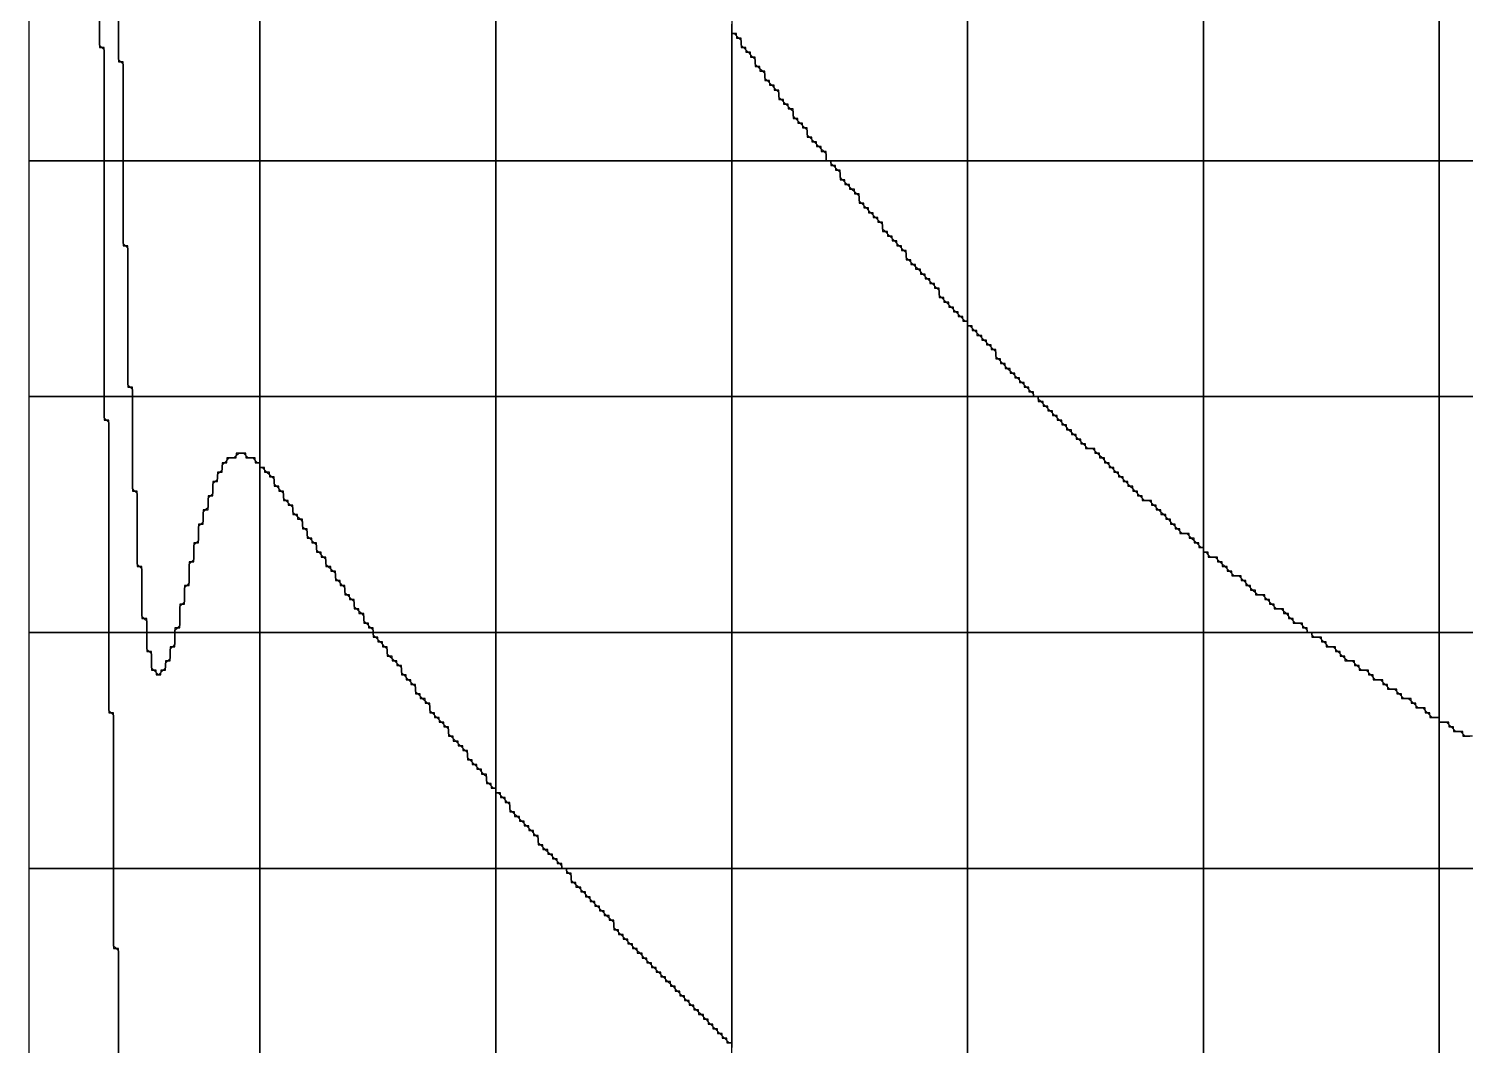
# Model space of a CAD drawing. Header units: metres. Extents: x -2.2 to 1, y -5.2 to 5.1.
# Drawn here: x -1.495 to -0.734, y -4.254 to -3.716 of the extents above; entities that cross this region are included whole.
import ezdxf

# ---------------------------------------------------------------- set-up
doc = ezdxf.new("R2010")
doc.units = ezdxf.units.M

msp = doc.modelspace()

# ---------------------------------------------------------------- linework, layer by layer
at = {"layer": '10', "color": 2}
for points in [[(-1.49543, -3.7855, 0), (-1.45543, -3.7855, 0), (-1.45543, -3.7255, 0), (-1.45668, -3.7255, 0), (-1.45793, -3.72425, 0), (-1.45793, -3.6605, 0), (-1.49543, -3.6605, 0), (-1.49543, -3.7855, 0)], [(-1.49543, -3.9105, 0), (-1.45543, -3.9105, 0), (-1.45543, -3.7855, 0), (-1.49543, -3.7855, 0), (-1.49543, -3.9105, 0)], [(-1.49543, -4.0355, 0), (-1.45293, -4.0355, 0), (-1.45293, -3.923, 0), (-1.45418, -3.923, 0), (-1.45543, -3.92175, 0), (-1.45543, -3.9105, 0), (-1.49543, -3.9105, 0), (-1.49543, -4.0355, 0)], [(-1.49543, -4.1605, 0), (-1.45043, -4.1605, 0), (-1.45043, -4.078, 0), (-1.45168, -4.078, 0), (-1.45293, -4.07675, 0), (-1.45293, -4.0355, 0), (-1.49543, -4.0355, 0), (-1.49543, -4.1605, 0)], [(-1.49543, -4.2855, 0), (-1.44793, -4.2855, 0), (-1.44793, -4.203, 0), (-1.44918, -4.203, 0), (-1.45043, -4.20175, 0), (-1.45043, -4.1605, 0), (-1.49543, -4.1605, 0), (-1.49543, -4.2855, 0)]]:
    msp.add_polyline3d(points, dxfattribs=at)
at = {"layer": '7', "color": 1}
for points in [[(-1.12293, -3.718, 0), (-1.12168, -3.718, 0), (-1.12043, -3.71925, 0), (-1.12043, -3.7205, 0), (-1.11918, -3.7205, 0), (-1.11793, -3.72175, 0), (-1.11793, -3.7255, 0), (-1.11668, -3.7255, 0), (-1.11543, -3.72675, 0), (-1.11543, -3.728, 0), (-1.11418, -3.728, 0), (-1.11293, -3.72925, 0), (-1.11293, -3.7305, 0), (-1.11168, -3.7305, 0), (-1.11043, -3.73175, 0), (-1.11043, -3.7355, 0), (-1.10918, -3.7355, 0), (-1.10793, -3.73675, 0), (-1.10793, -3.738, 0), (-1.10668, -3.738, 0), (-1.10543, -3.73925, 0), (-1.10543, -3.743, 0), (-1.10418, -3.743, 0), (-1.10293, -3.74425, 0), (-1.10293, -3.7455, 0), (-1.10168, -3.7455, 0), (-1.10043, -3.74675, 0), (-1.10043, -3.748, 0), (-1.09918, -3.748, 0), (-1.09793, -3.74925, 0), (-1.09793, -3.753, 0), (-1.09668, -3.753, 0), (-1.09543, -3.75425, 0), (-1.09543, -3.7555, 0), (-1.09418, -3.7555, 0), (-1.09293, -3.75675, 0), (-1.09293, -3.758, 0), (-1.09168, -3.758, 0), (-1.09043, -3.75925, 0), (-1.09043, -3.763, 0), (-1.08918, -3.763, 0), (-1.08793, -3.76425, 0), (-1.08793, -3.7655, 0), (-1.08668, -3.7655, 0), (-1.08543, -3.76675, 0), (-1.08543, -3.768, 0), (-1.08418, -3.768, 0), (-1.08293, -3.76925, 0), (-1.08293, -3.773, 0), (-1.08168, -3.773, 0), (-1.08043, -3.77425, 0), (-1.08043, -3.7755, 0), (-1.07918, -3.7755, 0), (-1.07793, -3.77675, 0), (-1.07793, -3.778, 0), (-1.07668, -3.778, 0), (-1.07543, -3.77925, 0), (-1.07543, -3.7805, 0), (-1.07418, -3.7805, 0), (-1.07293, -3.78175, 0), (-1.07293, -3.7855, 0), (-0.99793, -3.7855, 0), (-0.99793, -3.6605, 0)], [(-1.12293, -3.6605, 0), (-1.12293, -3.718, 0)], [(-0.99793, -3.7855, 0), (-0.87293, -3.7855, 0), (-0.87293, -3.6605, 0), (-0.99793, -3.6605, 0), (-0.99793, -3.7855, 0)], [(-0.87293, -3.7855, 0), (-0.74793, -3.7855, 0), (-0.74793, -3.6605, 0), (-0.87293, -3.6605, 0), (-0.87293, -3.7855, 0)], [(-0.74793, -3.7855, 0), (-0.62293, -3.7855, 0), (-0.62293, -3.6605, 0), (-0.74793, -3.6605, 0), (-0.74793, -3.7855, 0)], [(-1.07043, -3.788, 0), (-1.06918, -3.788, 0), (-1.06793, -3.78925, 0), (-1.06793, -3.7905, 0), (-1.06668, -3.7905, 0), (-1.06543, -3.79175, 0), (-1.06543, -3.7955, 0), (-1.06418, -3.7955, 0), (-1.06293, -3.79675, 0), (-1.06293, -3.798, 0), (-1.06168, -3.798, 0), (-1.06043, -3.79925, 0), (-1.06043, -3.8005, 0), (-1.05918, -3.8005, 0), (-1.05793, -3.80175, 0), (-1.05793, -3.803, 0), (-1.05668, -3.803, 0), (-1.05543, -3.80425, 0), (-1.05543, -3.808, 0), (-1.05418, -3.808, 0), (-1.05293, -3.80925, 0), (-1.05293, -3.8105, 0), (-1.05168, -3.8105, 0), (-1.05043, -3.81175, 0), (-1.05043, -3.813, 0), (-1.04918, -3.813, 0), (-1.04793, -3.81425, 0), (-1.04793, -3.8155, 0), (-1.04668, -3.8155, 0), (-1.04543, -3.81675, 0), (-1.04543, -3.818, 0), (-1.04418, -3.818, 0), (-1.04293, -3.81925, 0), (-1.04293, -3.823, 0), (-1.04168, -3.823, 0), (-1.04043, -3.82425, 0), (-1.04043, -3.8255, 0), (-1.03918, -3.8255, 0), (-1.03793, -3.82675, 0), (-1.03793, -3.828, 0), (-1.03668, -3.828, 0), (-1.03543, -3.82925, 0), (-1.03543, -3.8305, 0), (-1.03418, -3.8305, 0), (-1.03293, -3.83175, 0), (-1.03293, -3.833, 0), (-1.03168, -3.833, 0), (-1.03043, -3.83425, 0), (-1.03043, -3.838, 0), (-1.02918, -3.838, 0), (-1.02793, -3.83925, 0), (-1.02793, -3.8405, 0), (-1.02668, -3.8405, 0), (-1.02543, -3.84175, 0), (-1.02543, -3.843, 0), (-1.02418, -3.843, 0), (-1.02293, -3.84425, 0), (-1.02293, -3.8455, 0), (-1.02168, -3.8455, 0), (-1.02043, -3.84675, 0), (-1.02043, -3.848, 0), (-1.01918, -3.848, 0), (-1.01793, -3.84925, 0), (-1.01793, -3.8505, 0), (-1.01668, -3.8505, 0), (-1.01543, -3.85175, 0), (-1.01543, -3.853, 0), (-1.01418, -3.853, 0), (-1.01293, -3.85425, 0), (-1.01293, -3.858, 0), (-1.01168, -3.858, 0), (-1.01043, -3.85925, 0), (-1.01043, -3.8605, 0), (-1.00918, -3.8605, 0), (-1.00793, -3.86175, 0), (-1.00793, -3.863, 0), (-1.00668, -3.863, 0), (-1.00543, -3.86425, 0), (-1.00543, -3.8655, 0), (-1.00418, -3.8655, 0), (-1.00293, -3.86675, 0), (-1.00293, -3.868, 0), (-1.00168, -3.868, 0), (-1.00043, -3.86925, 0), (-1.00043, -3.8705, 0), (-0.99793, -3.8705, 0), (-0.99793, -3.7855, 0), (-1.07043, -3.7855, 0), (-1.07043, -3.788, 0)], [(-0.99793, -3.873, 0), (-0.99668, -3.873, 0), (-0.99543, -3.87425, 0), (-0.99543, -3.8755, 0), (-0.99418, -3.8755, 0), (-0.99293, -3.87675, 0), (-0.99293, -3.878, 0), (-0.99168, -3.878, 0), (-0.99043, -3.87925, 0), (-0.99043, -3.8805, 0), (-0.98918, -3.8805, 0), (-0.98793, -3.88175, 0), (-0.98793, -3.883, 0), (-0.98668, -3.883, 0), (-0.98543, -3.88425, 0), (-0.98543, -3.8855, 0), (-0.98418, -3.8855, 0), (-0.98293, -3.88675, 0), (-0.98293, -3.8905, 0), (-0.98168, -3.8905, 0), (-0.98043, -3.89175, 0), (-0.98043, -3.893, 0), (-0.97918, -3.893, 0), (-0.97793, -3.89425, 0), (-0.97793, -3.8955, 0), (-0.97668, -3.8955, 0), (-0.97543, -3.89675, 0), (-0.97543, -3.898, 0), (-0.97418, -3.898, 0), (-0.97293, -3.89925, 0), (-0.97293, -3.9005, 0), (-0.97168, -3.9005, 0), (-0.97043, -3.90175, 0), (-0.97043, -3.903, 0), (-0.96918, -3.903, 0), (-0.96793, -3.90425, 0), (-0.96793, -3.9055, 0), (-0.96668, -3.9055, 0), (-0.96543, -3.90675, 0), (-0.96543, -3.908, 0), (-0.96418, -3.908, 0), (-0.96293, -3.90925, 0), (-0.96293, -3.9105, 0), (-0.87293, -3.9105, 0), (-0.87293, -3.7855, 0), (-0.99793, -3.7855, 0), (-0.99793, -3.873, 0)], [(-0.87293, -3.9105, 0), (-0.74793, -3.9105, 0), (-0.74793, -3.7855, 0), (-0.87293, -3.7855, 0), (-0.87293, -3.9105, 0)], [(-0.74793, -3.9105, 0), (-0.62293, -3.9105, 0), (-0.62293, -3.7855, 0), (-0.74793, -3.7855, 0), (-0.74793, -3.9105, 0)], [(-0.96043, -3.913, 0), (-0.95918, -3.913, 0), (-0.95793, -3.91425, 0), (-0.95793, -3.9155, 0), (-0.95668, -3.9155, 0), (-0.95543, -3.91675, 0), (-0.95543, -3.918, 0), (-0.95418, -3.918, 0), (-0.95293, -3.91925, 0), (-0.95293, -3.9205, 0), (-0.95168, -3.9205, 0), (-0.95043, -3.92175, 0), (-0.95043, -3.923, 0), (-0.94918, -3.923, 0), (-0.94793, -3.92425, 0), (-0.94793, -3.9255, 0), (-0.94668, -3.9255, 0), (-0.94543, -3.92675, 0), (-0.94543, -3.928, 0), (-0.94418, -3.928, 0), (-0.94293, -3.92925, 0), (-0.94293, -3.9305, 0), (-0.94168, -3.9305, 0), (-0.94043, -3.93175, 0), (-0.94043, -3.933, 0), (-0.93918, -3.933, 0), (-0.93793, -3.93425, 0), (-0.93793, -3.9355, 0), (-0.93668, -3.9355, 0), (-0.93543, -3.93675, 0), (-0.93543, -3.938, 0), (-0.93168, -3.938, 0), (-0.93043, -3.93925, 0), (-0.93043, -3.9405, 0), (-0.92918, -3.9405, 0), (-0.92793, -3.94175, 0), (-0.92793, -3.943, 0), (-0.92668, -3.943, 0), (-0.92543, -3.94425, 0), (-0.92543, -3.9455, 0), (-0.92418, -3.9455, 0), (-0.92293, -3.94675, 0), (-0.92293, -3.948, 0), (-0.92168, -3.948, 0), (-0.92043, -3.94925, 0), (-0.92043, -3.9505, 0), (-0.91918, -3.9505, 0), (-0.91793, -3.95175, 0), (-0.91793, -3.953, 0), (-0.91668, -3.953, 0), (-0.91543, -3.95425, 0), (-0.91543, -3.9555, 0), (-0.91418, -3.9555, 0), (-0.91293, -3.95675, 0), (-0.91293, -3.958, 0), (-0.91168, -3.958, 0), (-0.91043, -3.95925, 0), (-0.91043, -3.9605, 0), (-0.90918, -3.9605, 0), (-0.90793, -3.96175, 0), (-0.90793, -3.963, 0), (-0.90668, -3.963, 0), (-0.90543, -3.96425, 0), (-0.90543, -3.9655, 0), (-0.90168, -3.9655, 0), (-0.90043, -3.96675, 0), (-0.90043, -3.968, 0), (-0.89918, -3.968, 0), (-0.89793, -3.96925, 0), (-0.89793, -3.9705, 0), (-0.89668, -3.9705, 0), (-0.89543, -3.97175, 0), (-0.89543, -3.973, 0), (-0.89418, -3.973, 0), (-0.89293, -3.97425, 0), (-0.89293, -3.9755, 0), (-0.89168, -3.9755, 0), (-0.89043, -3.97675, 0), (-0.89043, -3.978, 0), (-0.88918, -3.978, 0), (-0.88793, -3.97925, 0), (-0.88793, -3.9805, 0), (-0.88668, -3.9805, 0), (-0.88543, -3.98175, 0), (-0.88543, -3.983, 0), (-0.88168, -3.983, 0), (-0.88043, -3.98425, 0), (-0.88043, -3.9855, 0), (-0.87918, -3.9855, 0), (-0.87793, -3.98675, 0), (-0.87793, -3.988, 0), (-0.87668, -3.988, 0), (-0.87543, -3.98925, 0), (-0.87543, -3.9905, 0), (-0.87293, -3.9905, 0), (-0.87293, -3.9105, 0), (-0.96043, -3.9105, 0), (-0.96043, -3.913, 0)], [(-0.87293, -3.993, 0), (-0.87168, -3.993, 0), (-0.87043, -3.99425, 0), (-0.87043, -3.9955, 0), (-0.86668, -3.9955, 0), (-0.86543, -3.99675, 0), (-0.86543, -3.998, 0), (-0.86418, -3.998, 0), (-0.86293, -3.99925, 0), (-0.86293, -4.0005, 0), (-0.86168, -4.0005, 0), (-0.86043, -4.00175, 0), (-0.86043, -4.003, 0), (-0.85918, -4.003, 0), (-0.85793, -4.00425, 0), (-0.85793, -4.0055, 0), (-0.85418, -4.0055, 0), (-0.85293, -4.00675, 0), (-0.85293, -4.008, 0), (-0.85168, -4.008, 0), (-0.85043, -4.00925, 0), (-0.85043, -4.0105, 0), (-0.84918, -4.0105, 0), (-0.84793, -4.01175, 0), (-0.84793, -4.013, 0), (-0.84668, -4.013, 0), (-0.84543, -4.01425, 0), (-0.84543, -4.0155, 0), (-0.84168, -4.0155, 0), (-0.84043, -4.01675, 0), (-0.84043, -4.018, 0), (-0.83918, -4.018, 0), (-0.83793, -4.01925, 0), (-0.83793, -4.0205, 0), (-0.83668, -4.0205, 0), (-0.83543, -4.02175, 0), (-0.83543, -4.023, 0), (-0.83168, -4.023, 0), (-0.83043, -4.02425, 0), (-0.83043, -4.0255, 0), (-0.82918, -4.0255, 0), (-0.82793, -4.02675, 0), (-0.82793, -4.028, 0), (-0.82668, -4.028, 0), (-0.82543, -4.02925, 0), (-0.82543, -4.0305, 0), (-0.82168, -4.0305, 0), (-0.82043, -4.03175, 0), (-0.82043, -4.033, 0), (-0.81918, -4.033, 0), (-0.81793, -4.03425, 0), (-0.81793, -4.0355, 0), (-0.74793, -4.0355, 0), (-0.74793, -3.9105, 0), (-0.87293, -3.9105, 0), (-0.87293, -3.993, 0)], [(-0.74793, -4.0355, 0), (-0.62293, -4.0355, 0), (-0.62293, -3.9105, 0), (-0.74793, -3.9105, 0), (-0.74793, -4.0355, 0)], [(-0.81543, -4.038, 0), (-0.81168, -4.038, 0), (-0.81043, -4.03925, 0), (-0.81043, -4.0405, 0), (-0.80918, -4.0405, 0), (-0.80793, -4.04175, 0), (-0.80793, -4.043, 0), (-0.80418, -4.043, 0), (-0.80293, -4.04425, 0), (-0.80293, -4.0455, 0), (-0.80168, -4.0455, 0), (-0.80043, -4.04675, 0), (-0.80043, -4.048, 0), (-0.79918, -4.048, 0), (-0.79793, -4.04925, 0), (-0.79793, -4.0505, 0), (-0.79418, -4.0505, 0), (-0.79293, -4.05175, 0), (-0.79293, -4.053, 0), (-0.79168, -4.053, 0), (-0.79043, -4.05425, 0), (-0.79043, -4.0555, 0), (-0.78668, -4.0555, 0), (-0.78543, -4.05675, 0), (-0.78543, -4.058, 0), (-0.78418, -4.058, 0), (-0.78293, -4.05925, 0), (-0.78293, -4.0605, 0), (-0.77918, -4.0605, 0), (-0.77793, -4.06175, 0), (-0.77793, -4.063, 0), (-0.77668, -4.063, 0), (-0.77543, -4.06425, 0), (-0.77543, -4.0655, 0), (-0.77168, -4.0655, 0), (-0.77043, -4.06675, 0), (-0.77043, -4.068, 0), (-0.76918, -4.068, 0), (-0.76793, -4.06925, 0), (-0.76793, -4.0705, 0), (-0.76418, -4.0705, 0), (-0.76293, -4.07175, 0), (-0.76293, -4.073, 0), (-0.76168, -4.073, 0), (-0.76043, -4.07425, 0), (-0.76043, -4.0755, 0), (-0.75668, -4.0755, 0), (-0.75543, -4.07675, 0), (-0.75543, -4.078, 0), (-0.75418, -4.078, 0), (-0.75293, -4.07925, 0), (-0.75293, -4.0805, 0), (-0.74793, -4.0805, 0), (-0.74793, -4.0355, 0), (-0.81543, -4.0355, 0), (-0.81543, -4.038, 0)], [(-0.62293, -4.0355, 0), (-0.74793, -4.0355, 0), (-0.74793, -4.083, 0)], [(-0.74793, -4.083, 0), (-0.74418, -4.083, 0), (-0.74293, -4.08425, 0), (-0.74293, -4.0855, 0), (-0.74168, -4.0855, 0), (-0.74043, -4.08675, 0), (-0.74043, -4.088, 0), (-0.73668, -4.088, 0), (-0.73543, -4.08925, 0), (-0.73543, -4.0905, 0), (-0.73168, -4.0905, 0)]]:
    msp.add_polyline3d(points, dxfattribs=at)
at = {"layer": '8', "color": 3}
for points in [[(-1.44793, -3.733, 0), (-1.44668, -3.733, 0), (-1.44543, -3.73425, 0), (-1.44543, -3.7855, 0), (-1.37293, -3.7855, 0), (-1.37293, -3.6605, 0), (-1.44793, -3.6605, 0), (-1.44793, -3.733, 0)], [(-1.37293, -3.7855, 0), (-1.24793, -3.7855, 0), (-1.24793, -3.6605, 0), (-1.37293, -3.6605, 0), (-1.37293, -3.7855, 0)], [(-1.24793, -3.6605, 0), (-1.24793, -3.7855, 0)], [(-1.24793, -3.7855, 0), (-1.12293, -3.7855, 0), (-1.12293, -3.713, 0)], [(-1.12293, -3.7855, 0), (-1.07293, -3.7855, 0), (-1.07293, -3.7805, 0), (-1.07418, -3.7805, 0), (-1.07543, -3.77925, 0), (-1.07543, -3.778, 0), (-1.07668, -3.778, 0), (-1.07793, -3.77675, 0), (-1.07793, -3.7755, 0), (-1.07918, -3.7755, 0), (-1.08043, -3.77425, 0), (-1.08043, -3.773, 0), (-1.08168, -3.773, 0), (-1.08293, -3.77175, 0), (-1.08293, -3.768, 0), (-1.08418, -3.768, 0), (-1.08543, -3.76675, 0), (-1.08543, -3.7655, 0), (-1.08668, -3.7655, 0), (-1.08793, -3.76425, 0), (-1.08793, -3.763, 0), (-1.08918, -3.763, 0), (-1.09043, -3.76175, 0), (-1.09043, -3.758, 0), (-1.09168, -3.758, 0), (-1.09293, -3.75675, 0), (-1.09293, -3.7555, 0), (-1.09418, -3.7555, 0), (-1.09543, -3.75425, 0), (-1.09543, -3.753, 0), (-1.09668, -3.753, 0), (-1.09793, -3.75175, 0), (-1.09793, -3.748, 0), (-1.09918, -3.748, 0), (-1.10043, -3.74675, 0), (-1.10043, -3.7455, 0), (-1.10168, -3.7455, 0), (-1.10293, -3.74425, 0), (-1.10293, -3.743, 0), (-1.10418, -3.743, 0), (-1.10543, -3.74175, 0), (-1.10543, -3.738, 0), (-1.10668, -3.738, 0), (-1.10793, -3.73675, 0), (-1.10793, -3.7355, 0), (-1.10918, -3.7355, 0), (-1.11043, -3.73425, 0), (-1.11043, -3.7305, 0), (-1.11168, -3.7305, 0), (-1.11293, -3.72925, 0), (-1.11293, -3.728, 0), (-1.11418, -3.728, 0), (-1.11543, -3.72675, 0), (-1.11543, -3.7255, 0), (-1.11668, -3.7255, 0), (-1.11793, -3.72425, 0), (-1.11793, -3.7205, 0), (-1.11918, -3.7205, 0), (-1.12043, -3.71925, 0), (-1.12043, -3.718, 0), (-1.12293, -3.718, 0), (-1.12293, -3.7855, 0)], [(-1.44543, -3.8305, 0), (-1.44418, -3.8305, 0), (-1.44293, -3.83175, 0), (-1.44293, -3.9055, 0), (-1.44168, -3.9055, 0), (-1.44043, -3.90675, 0), (-1.44043, -3.9105, 0), (-1.37293, -3.9105, 0), (-1.37293, -3.7855, 0), (-1.44543, -3.7855, 0), (-1.44543, -3.8305, 0)], [(-1.37293, -3.9105, 0), (-1.24793, -3.9105, 0), (-1.24793, -3.7855, 0), (-1.37293, -3.7855, 0), (-1.37293, -3.9105, 0)], [(-1.24793, -3.9105, 0), (-1.12293, -3.9105, 0), (-1.12293, -3.7855, 0), (-1.24793, -3.7855, 0), (-1.24793, -3.9105, 0)], [(-1.12293, -3.9105, 0), (-0.99793, -3.9105, 0), (-0.99793, -3.8705, 0), (-0.99918, -3.8705, 0), (-1.00043, -3.86925, 0), (-1.00043, -3.868, 0), (-1.00168, -3.868, 0), (-1.00293, -3.86675, 0), (-1.00293, -3.8655, 0), (-1.00418, -3.8655, 0), (-1.00543, -3.86425, 0), (-1.00543, -3.863, 0), (-1.00668, -3.863, 0), (-1.00793, -3.86175, 0), (-1.00793, -3.8605, 0), (-1.00918, -3.8605, 0), (-1.01043, -3.85925, 0), (-1.01043, -3.858, 0), (-1.01168, -3.858, 0), (-1.01293, -3.85675, 0), (-1.01293, -3.853, 0), (-1.01418, -3.853, 0), (-1.01543, -3.85175, 0), (-1.01543, -3.8505, 0), (-1.01668, -3.8505, 0), (-1.01793, -3.84925, 0), (-1.01793, -3.848, 0), (-1.01918, -3.848, 0), (-1.02043, -3.84675, 0), (-1.02043, -3.8455, 0), (-1.02168, -3.8455, 0), (-1.02293, -3.84425, 0), (-1.02293, -3.843, 0), (-1.02418, -3.843, 0), (-1.02543, -3.84175, 0), (-1.02543, -3.8405, 0), (-1.02668, -3.8405, 0), (-1.02793, -3.83925, 0), (-1.02793, -3.838, 0), (-1.02918, -3.838, 0), (-1.03043, -3.83675, 0), (-1.03043, -3.833, 0), (-1.03168, -3.833, 0), (-1.03293, -3.83175, 0), (-1.03293, -3.8305, 0), (-1.03418, -3.8305, 0), (-1.03543, -3.82925, 0), (-1.03543, -3.828, 0), (-1.03668, -3.828, 0), (-1.03793, -3.82675, 0), (-1.03793, -3.8255, 0), (-1.03918, -3.8255, 0), (-1.04043, -3.82425, 0), (-1.04043, -3.823, 0), (-1.04168, -3.823, 0), (-1.04293, -3.82175, 0), (-1.04293, -3.818, 0), (-1.04418, -3.818, 0), (-1.04543, -3.81675, 0), (-1.04543, -3.8155, 0), (-1.04668, -3.8155, 0), (-1.04793, -3.81425, 0), (-1.04793, -3.813, 0), (-1.04918, -3.813, 0), (-1.05043, -3.81175, 0), (-1.05043, -3.8105, 0), (-1.05168, -3.8105, 0), (-1.05293, -3.80925, 0), (-1.05293, -3.808, 0), (-1.05418, -3.808, 0), (-1.05543, -3.80675, 0), (-1.05543, -3.803, 0), (-1.05668, -3.803, 0), (-1.05793, -3.80175, 0), (-1.05793, -3.8005, 0), (-1.05918, -3.8005, 0), (-1.06043, -3.79925, 0), (-1.06043, -3.798, 0), (-1.06168, -3.798, 0), (-1.06293, -3.79675, 0), (-1.06293, -3.7955, 0), (-1.06418, -3.7955, 0), (-1.06543, -3.79425, 0), (-1.06543, -3.7905, 0), (-1.06668, -3.7905, 0), (-1.06793, -3.78925, 0), (-1.06793, -3.788, 0), (-1.06918, -3.788, 0), (-1.07043, -3.78675, 0), (-1.07043, -3.7855, 0), (-1.12293, -3.7855, 0), (-1.12293, -3.9105, 0)], [(-0.99793, -3.9105, 0), (-0.96293, -3.9105, 0), (-0.96293, -3.908, 0), (-0.96418, -3.908, 0), (-0.96543, -3.90675, 0), (-0.96543, -3.9055, 0), (-0.96668, -3.9055, 0), (-0.96793, -3.90425, 0), (-0.96793, -3.903, 0), (-0.96918, -3.903, 0), (-0.97043, -3.90175, 0), (-0.97043, -3.9005, 0), (-0.97168, -3.9005, 0), (-0.97293, -3.89925, 0), (-0.97293, -3.898, 0), (-0.97418, -3.898, 0), (-0.97543, -3.89675, 0), (-0.97543, -3.8955, 0), (-0.97668, -3.8955, 0), (-0.97793, -3.89425, 0), (-0.97793, -3.893, 0), (-0.97918, -3.893, 0), (-0.98043, -3.89175, 0), (-0.98043, -3.8905, 0), (-0.98168, -3.8905, 0), (-0.98293, -3.88925, 0), (-0.98293, -3.8855, 0), (-0.98418, -3.8855, 0), (-0.98543, -3.88425, 0), (-0.98543, -3.883, 0), (-0.98668, -3.883, 0), (-0.98793, -3.88175, 0), (-0.98793, -3.8805, 0), (-0.98918, -3.8805, 0), (-0.99043, -3.87925, 0), (-0.99043, -3.878, 0), (-0.99168, -3.878, 0), (-0.99293, -3.87675, 0), (-0.99293, -3.8755, 0), (-0.99418, -3.8755, 0), (-0.99543, -3.87425, 0), (-0.99543, -3.873, 0), (-0.99793, -3.873, 0), (-0.99793, -3.9105, 0)], [(-1.44043, -3.9605, 0), (-1.43918, -3.9605, 0), (-1.43793, -3.96175, 0), (-1.43793, -4.0005, 0), (-1.43668, -4.0005, 0), (-1.43543, -4.00175, 0), (-1.43543, -4.028, 0), (-1.43418, -4.028, 0), (-1.43293, -4.02925, 0), (-1.43293, -4.0355, 0), (-1.41793, -4.0355, 0), (-1.41793, -4.03425, 0), (-1.41668, -4.033, 0), (-1.41543, -4.033, 0), (-1.41543, -4.02175, 0), (-1.41418, -4.0205, 0), (-1.41293, -4.0205, 0), (-1.41293, -4.01175, 0), (-1.41168, -4.0105, 0), (-1.41043, -4.0105, 0), (-1.41043, -3.99925, 0), (-1.40918, -3.998, 0), (-1.40793, -3.998, 0), (-1.40793, -3.98925, 0), (-1.40668, -3.988, 0), (-1.40543, -3.988, 0), (-1.40543, -3.97925, 0), (-1.40418, -3.978, 0), (-1.40293, -3.978, 0), (-1.40293, -3.97175, 0), (-1.40168, -3.9705, 0), (-1.40043, -3.9705, 0), (-1.40043, -3.96425, 0), (-1.39918, -3.963, 0), (-1.39793, -3.963, 0), (-1.39793, -3.95675, 0), (-1.39668, -3.9555, 0), (-1.39543, -3.9555, 0), (-1.39543, -3.95175, 0), (-1.39418, -3.9505, 0), (-1.39293, -3.9505, 0), (-1.39293, -3.94675, 0), (-1.39168, -3.9455, 0), (-1.39043, -3.9455, 0), (-1.39043, -3.94425, 0), (-1.38918, -3.943, 0), (-1.38543, -3.943, 0), (-1.38543, -3.94175, 0), (-1.38418, -3.9405, 0), (-1.38168, -3.9405, 0), (-1.38043, -3.94175, 0), (-1.38043, -3.943, 0), (-1.37668, -3.943, 0), (-1.37543, -3.94425, 0), (-1.37543, -3.9455, 0), (-1.37293, -3.9455, 0), (-1.37293, -3.9105, 0), (-1.44043, -3.9105, 0), (-1.44043, -3.9605, 0)], [(-1.37293, -3.948, 0), (-1.37168, -3.948, 0), (-1.37043, -3.94925, 0), (-1.37043, -3.9505, 0), (-1.36918, -3.9505, 0), (-1.36793, -3.95175, 0), (-1.36793, -3.953, 0), (-1.36668, -3.953, 0), (-1.36543, -3.95425, 0), (-1.36543, -3.958, 0), (-1.36418, -3.958, 0), (-1.36293, -3.95925, 0), (-1.36293, -3.9605, 0), (-1.36168, -3.9605, 0), (-1.36043, -3.96175, 0), (-1.36043, -3.9655, 0), (-1.35918, -3.9655, 0), (-1.35793, -3.96675, 0), (-1.35793, -3.968, 0), (-1.35668, -3.968, 0), (-1.35543, -3.96925, 0), (-1.35543, -3.973, 0), (-1.35418, -3.973, 0), (-1.35293, -3.97425, 0), (-1.35293, -3.9755, 0), (-1.35168, -3.9755, 0), (-1.35043, -3.97675, 0), (-1.35043, -3.9805, 0), (-1.34918, -3.9805, 0), (-1.34793, -3.98175, 0), (-1.34793, -3.9855, 0), (-1.34668, -3.9855, 0), (-1.34543, -3.98675, 0), (-1.34543, -3.988, 0), (-1.34418, -3.988, 0), (-1.34293, -3.98925, 0), (-1.34293, -3.993, 0), (-1.34168, -3.993, 0), (-1.34043, -3.99425, 0), (-1.34043, -3.9955, 0), (-1.33918, -3.9955, 0), (-1.33793, -3.99675, 0), (-1.33793, -4.0005, 0), (-1.33668, -4.0005, 0), (-1.33543, -4.00175, 0), (-1.33543, -4.003, 0), (-1.33418, -4.003, 0), (-1.33293, -4.00425, 0), (-1.33293, -4.008, 0), (-1.33168, -4.008, 0), (-1.33043, -4.00925, 0), (-1.33043, -4.0105, 0), (-1.32918, -4.0105, 0), (-1.32793, -4.01175, 0), (-1.32793, -4.0155, 0), (-1.32668, -4.0155, 0), (-1.32543, -4.01675, 0), (-1.32543, -4.018, 0), (-1.32418, -4.018, 0), (-1.32293, -4.01925, 0), (-1.32293, -4.023, 0), (-1.32168, -4.023, 0), (-1.32043, -4.02425, 0), (-1.32043, -4.0255, 0), (-1.31918, -4.0255, 0), (-1.31793, -4.02675, 0), (-1.31793, -4.0305, 0), (-1.31668, -4.0305, 0), (-1.31543, -4.03175, 0), (-1.31543, -4.033, 0), (-1.31418, -4.033, 0), (-1.31293, -4.03425, 0), (-1.31293, -4.0355, 0), (-1.24793, -4.0355, 0), (-1.24793, -3.9105, 0), (-1.37293, -3.9105, 0), (-1.37293, -3.948, 0)], [(-1.24793, -4.0355, 0), (-1.12293, -4.0355, 0), (-1.12293, -3.9105, 0), (-1.24793, -3.9105, 0), (-1.24793, -4.0355, 0)], [(-1.12293, -4.0355, 0), (-0.99793, -4.0355, 0), (-0.99793, -3.9105, 0), (-1.12293, -3.9105, 0), (-1.12293, -4.0355, 0)], [(-0.99793, -4.0355, 0), (-0.87293, -4.0355, 0), (-0.87293, -3.9905, 0), (-0.87418, -3.9905, 0), (-0.87543, -3.98925, 0), (-0.87543, -3.988, 0), (-0.87668, -3.988, 0), (-0.87793, -3.98675, 0), (-0.87793, -3.9855, 0), (-0.87918, -3.9855, 0), (-0.88043, -3.98425, 0), (-0.88043, -3.983, 0), (-0.88418, -3.983, 0), (-0.88543, -3.98175, 0), (-0.88543, -3.9805, 0), (-0.88668, -3.9805, 0), (-0.88793, -3.97925, 0), (-0.88793, -3.978, 0), (-0.88918, -3.978, 0), (-0.89043, -3.97675, 0), (-0.89043, -3.9755, 0), (-0.89168, -3.9755, 0), (-0.89293, -3.97425, 0), (-0.89293, -3.973, 0), (-0.89418, -3.973, 0), (-0.89543, -3.97175, 0), (-0.89543, -3.9705, 0), (-0.89668, -3.9705, 0), (-0.89793, -3.96925, 0), (-0.89793, -3.968, 0), (-0.89918, -3.968, 0), (-0.90043, -3.96675, 0), (-0.90043, -3.9655, 0), (-0.90418, -3.9655, 0), (-0.90543, -3.96425, 0), (-0.90543, -3.963, 0), (-0.90668, -3.963, 0), (-0.90793, -3.96175, 0), (-0.90793, -3.9605, 0), (-0.90918, -3.9605, 0), (-0.91043, -3.95925, 0), (-0.91043, -3.958, 0), (-0.91168, -3.958, 0), (-0.91293, -3.95675, 0), (-0.91293, -3.9555, 0), (-0.91418, -3.9555, 0), (-0.91543, -3.95425, 0), (-0.91543, -3.953, 0), (-0.91668, -3.953, 0), (-0.91793, -3.95175, 0), (-0.91793, -3.9505, 0), (-0.91918, -3.9505, 0), (-0.92043, -3.94925, 0), (-0.92043, -3.948, 0), (-0.92168, -3.948, 0), (-0.92293, -3.94675, 0), (-0.92293, -3.9455, 0), (-0.92418, -3.9455, 0), (-0.92543, -3.94425, 0), (-0.92543, -3.943, 0), (-0.92668, -3.943, 0), (-0.92793, -3.94175, 0), (-0.92793, -3.9405, 0), (-0.92918, -3.9405, 0), (-0.93043, -3.93925, 0), (-0.93043, -3.938, 0), (-0.93418, -3.938, 0), (-0.93543, -3.93675, 0), (-0.93543, -3.9355, 0), (-0.93668, -3.9355, 0), (-0.93793, -3.93425, 0), (-0.93793, -3.933, 0), (-0.93918, -3.933, 0), (-0.94043, -3.93175, 0), (-0.94043, -3.9305, 0), (-0.94168, -3.9305, 0), (-0.94293, -3.92925, 0), (-0.94293, -3.928, 0), (-0.94418, -3.928, 0), (-0.94543, -3.92675, 0), (-0.94543, -3.9255, 0), (-0.94668, -3.9255, 0), (-0.94793, -3.92425, 0), (-0.94793, -3.923, 0), (-0.94918, -3.923, 0), (-0.95043, -3.92175, 0), (-0.95043, -3.9205, 0), (-0.95168, -3.9205, 0), (-0.95293, -3.91925, 0), (-0.95293, -3.918, 0), (-0.95418, -3.918, 0), (-0.95543, -3.91675, 0), (-0.95543, -3.9155, 0), (-0.95668, -3.9155, 0), (-0.95793, -3.91425, 0), (-0.95793, -3.913, 0), (-0.95918, -3.913, 0), (-0.96043, -3.91175, 0), (-0.96043, -3.9105, 0), (-0.99793, -3.9105, 0), (-0.99793, -4.0355, 0)], [(-0.87293, -4.0355, 0), (-0.81793, -4.0355, 0), (-0.81793, -4.033, 0), (-0.81918, -4.033, 0), (-0.82043, -4.03175, 0), (-0.82043, -4.0305, 0), (-0.82418, -4.0305, 0), (-0.82543, -4.02925, 0), (-0.82543, -4.028, 0), (-0.82668, -4.028, 0), (-0.82793, -4.02675, 0), (-0.82793, -4.0255, 0), (-0.82918, -4.0255, 0), (-0.83043, -4.02425, 0), (-0.83043, -4.023, 0), (-0.83418, -4.023, 0), (-0.83543, -4.02175, 0), (-0.83543, -4.0205, 0), (-0.83668, -4.0205, 0), (-0.83793, -4.01925, 0), (-0.83793, -4.018, 0), (-0.83918, -4.018, 0), (-0.84043, -4.01675, 0), (-0.84043, -4.0155, 0), (-0.84418, -4.0155, 0), (-0.84543, -4.01425, 0), (-0.84543, -4.013, 0), (-0.84668, -4.013, 0), (-0.84793, -4.01175, 0), (-0.84793, -4.0105, 0), (-0.84918, -4.0105, 0), (-0.85043, -4.00925, 0), (-0.85043, -4.008, 0), (-0.85168, -4.008, 0), (-0.85293, -4.00675, 0), (-0.85293, -4.0055, 0), (-0.85668, -4.0055, 0), (-0.85793, -4.00425, 0), (-0.85793, -4.003, 0), (-0.85918, -4.003, 0), (-0.86043, -4.00175, 0), (-0.86043, -4.0005, 0), (-0.86168, -4.0005, 0), (-0.86293, -3.99925, 0), (-0.86293, -3.998, 0), (-0.86418, -3.998, 0), (-0.86543, -3.99675, 0), (-0.86543, -3.9955, 0), (-0.86918, -3.9955, 0), (-0.87043, -3.99425, 0), (-0.87043, -3.993, 0), (-0.87293, -3.993, 0), (-0.87293, -4.0355, 0)], [(-1.43293, -4.0455, 0), (-1.43168, -4.0455, 0), (-1.43043, -4.04675, 0), (-1.43043, -4.0555, 0), (-1.42918, -4.0555, 0), (-1.42793, -4.05675, 0), (-1.42793, -4.058, 0), (-1.42543, -4.058, 0), (-1.42543, -4.05675, 0), (-1.42418, -4.0555, 0), (-1.42293, -4.0555, 0), (-1.42293, -4.05175, 0), (-1.42168, -4.0505, 0), (-1.42043, -4.0505, 0), (-1.42043, -4.04425, 0), (-1.41918, -4.043, 0), (-1.41793, -4.043, 0), (-1.41793, -4.0355, 0), (-1.43293, -4.0355, 0), (-1.43293, -4.0455, 0)], [(-1.31293, -4.038, 0), (-1.31168, -4.038, 0), (-1.31043, -4.03925, 0), (-1.31043, -4.0405, 0), (-1.30918, -4.0405, 0), (-1.30793, -4.04175, 0), (-1.30793, -4.043, 0), (-1.30668, -4.043, 0), (-1.30543, -4.04425, 0), (-1.30543, -4.048, 0), (-1.30418, -4.048, 0), (-1.30293, -4.04925, 0), (-1.30293, -4.0505, 0), (-1.30168, -4.0505, 0), (-1.30043, -4.05175, 0), (-1.30043, -4.053, 0), (-1.29918, -4.053, 0), (-1.29793, -4.05425, 0), (-1.29793, -4.058, 0), (-1.29668, -4.058, 0), (-1.29543, -4.05925, 0), (-1.29543, -4.0605, 0), (-1.29418, -4.0605, 0), (-1.29293, -4.06175, 0), (-1.29293, -4.063, 0), (-1.29168, -4.063, 0), (-1.29043, -4.06425, 0), (-1.29043, -4.068, 0), (-1.28918, -4.068, 0), (-1.28793, -4.06925, 0), (-1.28793, -4.0705, 0), (-1.28668, -4.0705, 0), (-1.28543, -4.07175, 0), (-1.28543, -4.073, 0), (-1.28418, -4.073, 0), (-1.28293, -4.07425, 0), (-1.28293, -4.078, 0), (-1.28168, -4.078, 0), (-1.28043, -4.07925, 0), (-1.28043, -4.0805, 0), (-1.27918, -4.0805, 0), (-1.27793, -4.08175, 0), (-1.27793, -4.083, 0), (-1.27668, -4.083, 0), (-1.27543, -4.08425, 0), (-1.27543, -4.0855, 0), (-1.27418, -4.0855, 0), (-1.27293, -4.08675, 0), (-1.27293, -4.0905, 0), (-1.27168, -4.0905, 0), (-1.27043, -4.09175, 0), (-1.27043, -4.093, 0), (-1.26918, -4.093, 0), (-1.26793, -4.09425, 0), (-1.26793, -4.0955, 0), (-1.26668, -4.0955, 0), (-1.26543, -4.09675, 0), (-1.26543, -4.098, 0), (-1.26418, -4.098, 0), (-1.26293, -4.09925, 0), (-1.26293, -4.103, 0), (-1.26168, -4.103, 0), (-1.26043, -4.10425, 0), (-1.26043, -4.1055, 0), (-1.25918, -4.1055, 0), (-1.25793, -4.10675, 0), (-1.25793, -4.108, 0), (-1.25668, -4.108, 0), (-1.25543, -4.10925, 0), (-1.25543, -4.1105, 0), (-1.25418, -4.1105, 0), (-1.25293, -4.11175, 0), (-1.25293, -4.1155, 0), (-1.25168, -4.1155, 0), (-1.25043, -4.11675, 0), (-1.25043, -4.118, 0), (-1.24793, -4.118, 0), (-1.24793, -4.0355, 0), (-1.31293, -4.0355, 0), (-1.31293, -4.038, 0)], [(-1.24793, -4.1205, 0), (-1.24668, -4.1205, 0), (-1.24543, -4.12175, 0), (-1.24543, -4.123, 0), (-1.24418, -4.123, 0), (-1.24293, -4.12425, 0), (-1.24293, -4.1255, 0), (-1.24168, -4.1255, 0), (-1.24043, -4.12675, 0), (-1.24043, -4.1305, 0), (-1.23918, -4.1305, 0), (-1.23793, -4.13175, 0), (-1.23793, -4.133, 0), (-1.23668, -4.133, 0), (-1.23543, -4.13425, 0), (-1.23543, -4.1355, 0), (-1.23418, -4.1355, 0), (-1.23293, -4.13675, 0), (-1.23293, -4.138, 0), (-1.23168, -4.138, 0), (-1.23043, -4.13925, 0), (-1.23043, -4.1405, 0), (-1.22918, -4.1405, 0), (-1.22793, -4.14175, 0), (-1.22793, -4.143, 0), (-1.22668, -4.143, 0), (-1.22543, -4.14425, 0), (-1.22543, -4.148, 0), (-1.22418, -4.148, 0), (-1.22293, -4.14925, 0), (-1.22293, -4.1505, 0), (-1.22168, -4.1505, 0), (-1.22043, -4.15175, 0), (-1.22043, -4.153, 0), (-1.21918, -4.153, 0), (-1.21793, -4.15425, 0), (-1.21793, -4.1555, 0), (-1.21668, -4.1555, 0), (-1.21543, -4.15675, 0), (-1.21543, -4.158, 0), (-1.21418, -4.158, 0), (-1.21293, -4.15925, 0), (-1.21293, -4.1605, 0), (-1.12293, -4.1605, 0), (-1.12293, -4.0355, 0), (-1.24793, -4.0355, 0), (-1.24793, -4.1205, 0)], [(-1.12293, -4.1605, 0), (-0.99793, -4.1605, 0), (-0.99793, -4.0355, 0), (-1.12293, -4.0355, 0), (-1.12293, -4.1605, 0)], [(-0.99793, -4.1605, 0), (-0.87293, -4.1605, 0), (-0.87293, -4.0355, 0), (-0.99793, -4.0355, 0), (-0.99793, -4.1605, 0)], [(-0.87293, -4.1605, 0), (-0.74793, -4.1605, 0), (-0.74793, -4.0805, 0), (-0.75168, -4.0805, 0), (-0.75293, -4.07925, 0), (-0.75293, -4.078, 0), (-0.75418, -4.078, 0), (-0.75543, -4.07675, 0), (-0.75543, -4.0755, 0), (-0.75918, -4.0755, 0), (-0.76043, -4.07425, 0), (-0.76043, -4.073, 0), (-0.76168, -4.073, 0), (-0.76293, -4.07175, 0), (-0.76293, -4.0705, 0), (-0.76668, -4.0705, 0), (-0.76793, -4.06925, 0), (-0.76793, -4.068, 0), (-0.76918, -4.068, 0), (-0.77043, -4.06675, 0), (-0.77043, -4.0655, 0), (-0.77418, -4.0655, 0), (-0.77543, -4.06425, 0), (-0.77543, -4.063, 0), (-0.77668, -4.063, 0), (-0.77793, -4.06175, 0), (-0.77793, -4.0605, 0), (-0.78168, -4.0605, 0), (-0.78293, -4.05925, 0), (-0.78293, -4.058, 0), (-0.78418, -4.058, 0), (-0.78543, -4.05675, 0), (-0.78543, -4.0555, 0), (-0.78918, -4.0555, 0), (-0.79043, -4.05425, 0), (-0.79043, -4.053, 0), (-0.79168, -4.053, 0), (-0.79293, -4.05175, 0), (-0.79293, -4.0505, 0), (-0.79668, -4.0505, 0), (-0.79793, -4.04925, 0), (-0.79793, -4.048, 0), (-0.79918, -4.048, 0), (-0.80043, -4.04675, 0), (-0.80043, -4.0455, 0), (-0.80168, -4.0455, 0), (-0.80293, -4.04425, 0), (-0.80293, -4.043, 0), (-0.80668, -4.043, 0), (-0.80793, -4.04175, 0), (-0.80793, -4.0405, 0), (-0.80918, -4.0405, 0), (-0.81043, -4.03925, 0), (-0.81043, -4.038, 0), (-0.81418, -4.038, 0), (-0.81543, -4.03675, 0), (-0.81543, -4.0355, 0), (-0.87293, -4.0355, 0), (-0.87293, -4.1605, 0)], [(-0.73043, -4.0905, 0), (-0.73418, -4.0905, 0), (-0.73543, -4.08925, 0), (-0.73543, -4.088, 0), (-0.73918, -4.088, 0), (-0.74043, -4.08675, 0), (-0.74043, -4.0855, 0), (-0.74168, -4.0855, 0), (-0.74293, -4.08425, 0), (-0.74293, -4.083, 0), (-0.74793, -4.083, 0), (-0.74793, -4.1605, 0)], [(-1.21043, -4.163, 0), (-1.20918, -4.163, 0), (-1.20793, -4.16425, 0), (-1.20793, -4.168, 0), (-1.20668, -4.168, 0), (-1.20543, -4.16925, 0), (-1.20543, -4.1705, 0), (-1.20418, -4.1705, 0), (-1.20293, -4.17175, 0), (-1.20293, -4.173, 0), (-1.20168, -4.173, 0), (-1.20043, -4.17425, 0), (-1.20043, -4.1755, 0), (-1.19918, -4.1755, 0), (-1.19793, -4.17675, 0), (-1.19793, -4.178, 0), (-1.19668, -4.178, 0), (-1.19543, -4.17925, 0), (-1.19543, -4.1805, 0), (-1.19418, -4.1805, 0), (-1.19293, -4.18175, 0), (-1.19293, -4.183, 0), (-1.19168, -4.183, 0), (-1.19043, -4.18425, 0), (-1.19043, -4.1855, 0), (-1.18918, -4.1855, 0), (-1.18793, -4.18675, 0), (-1.18793, -4.188, 0), (-1.18668, -4.188, 0), (-1.18543, -4.18925, 0), (-1.18543, -4.193, 0), (-1.18418, -4.193, 0), (-1.18293, -4.19425, 0), (-1.18293, -4.1955, 0), (-1.18168, -4.1955, 0), (-1.18043, -4.19675, 0), (-1.18043, -4.198, 0), (-1.17918, -4.198, 0), (-1.17793, -4.19925, 0), (-1.17793, -4.2005, 0), (-1.17668, -4.2005, 0), (-1.17543, -4.20175, 0), (-1.17543, -4.203, 0), (-1.17418, -4.203, 0), (-1.17293, -4.20425, 0), (-1.17293, -4.2055, 0), (-1.17168, -4.2055, 0), (-1.17043, -4.20675, 0), (-1.17043, -4.208, 0), (-1.16918, -4.208, 0), (-1.16793, -4.20925, 0), (-1.16793, -4.2105, 0), (-1.16668, -4.2105, 0), (-1.16543, -4.21175, 0), (-1.16543, -4.213, 0), (-1.16418, -4.213, 0), (-1.16293, -4.21425, 0), (-1.16293, -4.2155, 0), (-1.16168, -4.2155, 0), (-1.16043, -4.21675, 0), (-1.16043, -4.218, 0), (-1.15918, -4.218, 0), (-1.15793, -4.21925, 0), (-1.15793, -4.2205, 0), (-1.15668, -4.2205, 0), (-1.15543, -4.22175, 0), (-1.15543, -4.223, 0), (-1.15418, -4.223, 0), (-1.15293, -4.22425, 0), (-1.15293, -4.2255, 0), (-1.15168, -4.2255, 0), (-1.15043, -4.22675, 0), (-1.15043, -4.228, 0), (-1.14918, -4.228, 0), (-1.14793, -4.22925, 0), (-1.14793, -4.2305, 0), (-1.14668, -4.2305, 0), (-1.14543, -4.23175, 0), (-1.14543, -4.233, 0), (-1.14418, -4.233, 0), (-1.14293, -4.23425, 0), (-1.14293, -4.2355, 0), (-1.14168, -4.2355, 0), (-1.14043, -4.23675, 0), (-1.14043, -4.238, 0), (-1.13918, -4.238, 0), (-1.13793, -4.23925, 0), (-1.13793, -4.2405, 0), (-1.13668, -4.2405, 0), (-1.13543, -4.24175, 0), (-1.13543, -4.243, 0), (-1.13418, -4.243, 0), (-1.13293, -4.24425, 0), (-1.13293, -4.2455, 0), (-1.13168, -4.2455, 0), (-1.13043, -4.24675, 0), (-1.13043, -4.248, 0), (-1.12918, -4.248, 0), (-1.12793, -4.24925, 0), (-1.12793, -4.2505, 0), (-1.12668, -4.2505, 0), (-1.12543, -4.25175, 0), (-1.12543, -4.253, 0), (-1.12293, -4.253, 0), (-1.12293, -4.1605, 0), (-1.21043, -4.1605, 0), (-1.21043, -4.163, 0)], [(-0.99793, -4.2855, 0), (-0.99793, -4.1605, 0), (-1.12293, -4.1605, 0), (-1.12293, -4.2555, 0)], [(-0.99793, -4.2855, 0), (-0.87293, -4.2855, 0), (-0.87293, -4.1605, 0), (-0.99793, -4.1605, 0), (-0.99793, -4.2855, 0)], [(-0.87293, -4.2855, 0), (-0.74793, -4.2855, 0), (-0.74793, -4.1605, 0), (-0.87293, -4.1605, 0), (-0.87293, -4.2855, 0)], [(-0.74793, -4.2855, 0), (-0.62293, -4.2855, 0), (-0.62293, -4.1605, 0), (-0.74793, -4.1605, 0), (-0.74793, -4.2855, 0)], [(-0.74793, -4.1605, 0), (-0.62293, -4.1605, 0)]]:
    msp.add_polyline3d(points, dxfattribs=at)
at = {"layer": '9', "color": 5}
for points in [[(-1.45793, -3.7255, 0), (-1.45668, -3.7255, 0), (-1.45543, -3.72675, 0), (-1.45543, -3.7855, 0), (-1.44543, -3.7855, 0), (-1.44543, -3.733, 0), (-1.44668, -3.733, 0), (-1.44793, -3.73175, 0), (-1.44793, -3.6605, 0), (-1.45793, -3.6605, 0), (-1.45793, -3.7255, 0)], [(-1.45543, -3.9105, 0), (-1.44043, -3.9105, 0), (-1.44043, -3.9055, 0), (-1.44168, -3.9055, 0), (-1.44293, -3.90425, 0), (-1.44293, -3.8305, 0), (-1.44418, -3.8305, 0), (-1.44543, -3.82925, 0), (-1.44543, -3.7855, 0), (-1.45543, -3.7855, 0), (-1.45543, -3.9105, 0)], [(-1.45543, -3.923, 0), (-1.45418, -3.923, 0), (-1.45293, -3.92425, 0), (-1.45293, -4.0355, 0), (-1.43293, -4.0355, 0), (-1.43293, -4.028, 0), (-1.43418, -4.028, 0), (-1.43543, -4.02675, 0), (-1.43543, -4.0005, 0), (-1.43668, -4.0005, 0), (-1.43793, -3.99925, 0), (-1.43793, -3.9605, 0), (-1.43918, -3.9605, 0), (-1.44043, -3.95925, 0), (-1.44043, -3.9105, 0), (-1.45543, -3.9105, 0), (-1.45543, -3.923, 0)], [(-1.41793, -4.0355, 0), (-1.37293, -4.0355, 0), (-1.37293, -3.9455, 0), (-1.37418, -3.9455, 0), (-1.37543, -3.94425, 0), (-1.37543, -3.943, 0), (-1.37918, -3.943, 0), (-1.38043, -3.94175, 0), (-1.38043, -3.9405, 0), (-1.38543, -3.9405, 0), (-1.38543, -3.94175, 0), (-1.38668, -3.943, 0), (-1.39043, -3.943, 0), (-1.39043, -3.94425, 0), (-1.39168, -3.9455, 0), (-1.39293, -3.9455, 0), (-1.39293, -3.94925, 0), (-1.39418, -3.9505, 0), (-1.39543, -3.9505, 0), (-1.39543, -3.95425, 0), (-1.39668, -3.9555, 0), (-1.39793, -3.9555, 0), (-1.39793, -3.96175, 0), (-1.39918, -3.963, 0), (-1.40043, -3.963, 0), (-1.40043, -3.96925, 0), (-1.40168, -3.9705, 0), (-1.40293, -3.9705, 0), (-1.40293, -3.97675, 0), (-1.40418, -3.978, 0), (-1.40543, -3.978, 0), (-1.40543, -3.98675, 0), (-1.40668, -3.988, 0), (-1.40793, -3.988, 0), (-1.40793, -3.99675, 0), (-1.40918, -3.998, 0), (-1.41043, -3.998, 0), (-1.41043, -4.00925, 0), (-1.41168, -4.0105, 0), (-1.41293, -4.0105, 0), (-1.41293, -4.01925, 0), (-1.41418, -4.0205, 0), (-1.41543, -4.0205, 0), (-1.41543, -4.03175, 0), (-1.41668, -4.033, 0), (-1.41793, -4.033, 0), (-1.41793, -4.0355, 0)], [(-1.37293, -4.0355, 0), (-1.31293, -4.0355, 0), (-1.31293, -4.033, 0), (-1.31418, -4.033, 0), (-1.31543, -4.03175, 0), (-1.31543, -4.0305, 0), (-1.31668, -4.0305, 0), (-1.31793, -4.02925, 0), (-1.31793, -4.0255, 0), (-1.31918, -4.0255, 0), (-1.32043, -4.02425, 0), (-1.32043, -4.023, 0), (-1.32168, -4.023, 0), (-1.32293, -4.02175, 0), (-1.32293, -4.018, 0), (-1.32418, -4.018, 0), (-1.32543, -4.01675, 0), (-1.32543, -4.0155, 0), (-1.32668, -4.0155, 0), (-1.32793, -4.01425, 0), (-1.32793, -4.0105, 0), (-1.32918, -4.0105, 0), (-1.33043, -4.00925, 0), (-1.33043, -4.008, 0), (-1.33168, -4.008, 0), (-1.33293, -4.00675, 0), (-1.33293, -4.003, 0), (-1.33418, -4.003, 0), (-1.33543, -4.00175, 0), (-1.33543, -4.0005, 0), (-1.33668, -4.0005, 0), (-1.33793, -3.99925, 0), (-1.33793, -3.9955, 0), (-1.33918, -3.9955, 0), (-1.34043, -3.99425, 0), (-1.34043, -3.993, 0), (-1.34168, -3.993, 0), (-1.34293, -3.99175, 0), (-1.34293, -3.988, 0), (-1.34418, -3.988, 0), (-1.34543, -3.98675, 0), (-1.34543, -3.9855, 0), (-1.34668, -3.9855, 0), (-1.34793, -3.98425, 0), (-1.34793, -3.9805, 0), (-1.34918, -3.9805, 0), (-1.35043, -3.97925, 0), (-1.35043, -3.9755, 0), (-1.35168, -3.9755, 0), (-1.35293, -3.97425, 0), (-1.35293, -3.973, 0), (-1.35418, -3.973, 0), (-1.35543, -3.97175, 0), (-1.35543, -3.968, 0), (-1.35668, -3.968, 0), (-1.35793, -3.96675, 0), (-1.35793, -3.9655, 0), (-1.35918, -3.9655, 0), (-1.36043, -3.96425, 0), (-1.36043, -3.9605, 0), (-1.36168, -3.9605, 0), (-1.36293, -3.95925, 0), (-1.36293, -3.958, 0), (-1.36418, -3.958, 0), (-1.36543, -3.95675, 0), (-1.36543, -3.953, 0), (-1.36668, -3.953, 0), (-1.36793, -3.95175, 0), (-1.36793, -3.9505, 0), (-1.36918, -3.9505, 0), (-1.37043, -3.94925, 0), (-1.37043, -3.948, 0), (-1.37293, -3.948, 0), (-1.37293, -4.0355, 0)], [(-1.45293, -4.078, 0), (-1.45168, -4.078, 0), (-1.45043, -4.07925, 0), (-1.45043, -4.1605, 0), (-1.37293, -4.1605, 0), (-1.37293, -4.0355, 0), (-1.41793, -4.0355, 0), (-1.41793, -4.04175, 0), (-1.41918, -4.043, 0), (-1.42043, -4.043, 0), (-1.42043, -4.04925, 0), (-1.42168, -4.0505, 0), (-1.42293, -4.0505, 0), (-1.42293, -4.05425, 0), (-1.42418, -4.0555, 0), (-1.42543, -4.0555, 0), (-1.42543, -4.05675, 0), (-1.42668, -4.058, 0), (-1.42793, -4.05675, 0), (-1.42793, -4.0555, 0), (-1.42918, -4.0555, 0), (-1.43043, -4.05425, 0), (-1.43043, -4.0455, 0), (-1.43168, -4.0455, 0), (-1.43293, -4.04425, 0), (-1.43293, -4.0355, 0), (-1.45293, -4.0355, 0), (-1.45293, -4.078, 0)], [(-1.37293, -4.1605, 0), (-1.24793, -4.1605, 0), (-1.24793, -4.118, 0), (-1.24918, -4.118, 0), (-1.25043, -4.11675, 0), (-1.25043, -4.1155, 0), (-1.25168, -4.1155, 0), (-1.25293, -4.11425, 0), (-1.25293, -4.1105, 0), (-1.25418, -4.1105, 0), (-1.25543, -4.10925, 0), (-1.25543, -4.108, 0), (-1.25668, -4.108, 0), (-1.25793, -4.10675, 0), (-1.25793, -4.1055, 0), (-1.25918, -4.1055, 0), (-1.26043, -4.10425, 0), (-1.26043, -4.103, 0), (-1.26168, -4.103, 0), (-1.26293, -4.10175, 0), (-1.26293, -4.098, 0), (-1.26418, -4.098, 0), (-1.26543, -4.09675, 0), (-1.26543, -4.0955, 0), (-1.26668, -4.0955, 0), (-1.26793, -4.09425, 0), (-1.26793, -4.093, 0), (-1.26918, -4.093, 0), (-1.27043, -4.09175, 0), (-1.27043, -4.0905, 0), (-1.27168, -4.0905, 0), (-1.27293, -4.08925, 0), (-1.27293, -4.0855, 0), (-1.27418, -4.0855, 0), (-1.27543, -4.08425, 0), (-1.27543, -4.083, 0), (-1.27668, -4.083, 0), (-1.27793, -4.08175, 0), (-1.27793, -4.0805, 0), (-1.27918, -4.0805, 0), (-1.28043, -4.07925, 0), (-1.28043, -4.078, 0), (-1.28168, -4.078, 0), (-1.28293, -4.07675, 0), (-1.28293, -4.073, 0), (-1.28418, -4.073, 0), (-1.28543, -4.07175, 0), (-1.28543, -4.0705, 0), (-1.28668, -4.0705, 0), (-1.28793, -4.06925, 0), (-1.28793, -4.068, 0), (-1.28918, -4.068, 0), (-1.29043, -4.06675, 0), (-1.29043, -4.063, 0), (-1.29168, -4.063, 0), (-1.29293, -4.06175, 0), (-1.29293, -4.0605, 0), (-1.29418, -4.0605, 0), (-1.29543, -4.05925, 0), (-1.29543, -4.058, 0), (-1.29668, -4.058, 0), (-1.29793, -4.05675, 0), (-1.29793, -4.053, 0), (-1.29918, -4.053, 0), (-1.30043, -4.05175, 0), (-1.30043, -4.0505, 0), (-1.30168, -4.0505, 0), (-1.30293, -4.04925, 0), (-1.30293, -4.048, 0), (-1.30418, -4.048, 0), (-1.30543, -4.04675, 0), (-1.30543, -4.043, 0), (-1.30668, -4.043, 0), (-1.30793, -4.04175, 0), (-1.30793, -4.0405, 0), (-1.30918, -4.0405, 0), (-1.31043, -4.03925, 0), (-1.31043, -4.038, 0), (-1.31168, -4.038, 0), (-1.31293, -4.03675, 0), (-1.31293, -4.0355, 0), (-1.37293, -4.0355, 0), (-1.37293, -4.1605, 0)], [(-1.24793, -4.1605, 0), (-1.21293, -4.1605, 0), (-1.21293, -4.158, 0), (-1.21418, -4.158, 0), (-1.21543, -4.15675, 0), (-1.21543, -4.1555, 0), (-1.21668, -4.1555, 0), (-1.21793, -4.15425, 0), (-1.21793, -4.153, 0), (-1.21918, -4.153, 0), (-1.22043, -4.15175, 0), (-1.22043, -4.1505, 0), (-1.22168, -4.1505, 0), (-1.22293, -4.14925, 0), (-1.22293, -4.148, 0), (-1.22418, -4.148, 0), (-1.22543, -4.14675, 0), (-1.22543, -4.143, 0), (-1.22668, -4.143, 0), (-1.22793, -4.14175, 0), (-1.22793, -4.1405, 0), (-1.22918, -4.1405, 0), (-1.23043, -4.13925, 0), (-1.23043, -4.138, 0), (-1.23168, -4.138, 0), (-1.23293, -4.13675, 0), (-1.23293, -4.1355, 0), (-1.23418, -4.1355, 0), (-1.23543, -4.13425, 0), (-1.23543, -4.133, 0), (-1.23668, -4.133, 0), (-1.23793, -4.13175, 0), (-1.23793, -4.1305, 0), (-1.23918, -4.1305, 0), (-1.24043, -4.12925, 0), (-1.24043, -4.1255, 0), (-1.24168, -4.1255, 0), (-1.24293, -4.12425, 0), (-1.24293, -4.123, 0), (-1.24418, -4.123, 0), (-1.24543, -4.12175, 0), (-1.24543, -4.1205, 0), (-1.24793, -4.1205, 0), (-1.24793, -4.1605, 0)], [(-1.45043, -4.203, 0), (-1.44918, -4.203, 0), (-1.44793, -4.20425, 0), (-1.44793, -4.2855, 0), (-1.37293, -4.2855, 0), (-1.37293, -4.1605, 0), (-1.45043, -4.1605, 0), (-1.45043, -4.203, 0)], [(-1.37293, -4.2855, 0), (-1.24793, -4.2855, 0), (-1.24793, -4.1605, 0), (-1.37293, -4.1605, 0), (-1.37293, -4.2855, 0)], [(-1.12293, -4.2855, 0), (-1.12293, -4.253, 0), (-1.12418, -4.253, 0), (-1.12543, -4.25175, 0), (-1.12543, -4.2505, 0), (-1.12668, -4.2505, 0), (-1.12793, -4.24925, 0), (-1.12793, -4.248, 0), (-1.12918, -4.248, 0), (-1.13043, -4.24675, 0), (-1.13043, -4.2455, 0), (-1.13168, -4.2455, 0), (-1.13293, -4.24425, 0), (-1.13293, -4.243, 0), (-1.13418, -4.243, 0), (-1.13543, -4.24175, 0), (-1.13543, -4.2405, 0), (-1.13668, -4.2405, 0), (-1.13793, -4.23925, 0), (-1.13793, -4.238, 0), (-1.13918, -4.238, 0), (-1.14043, -4.23675, 0), (-1.14043, -4.2355, 0), (-1.14168, -4.2355, 0), (-1.14293, -4.23425, 0), (-1.14293, -4.233, 0), (-1.14418, -4.233, 0), (-1.14543, -4.23175, 0), (-1.14543, -4.2305, 0), (-1.14668, -4.2305, 0), (-1.14793, -4.22925, 0), (-1.14793, -4.228, 0), (-1.14918, -4.228, 0), (-1.15043, -4.22675, 0), (-1.15043, -4.2255, 0), (-1.15168, -4.2255, 0), (-1.15293, -4.22425, 0), (-1.15293, -4.223, 0), (-1.15418, -4.223, 0), (-1.15543, -4.22175, 0), (-1.15543, -4.2205, 0), (-1.15668, -4.2205, 0), (-1.15793, -4.21925, 0), (-1.15793, -4.218, 0), (-1.15918, -4.218, 0), (-1.16043, -4.21675, 0), (-1.16043, -4.2155, 0), (-1.16168, -4.2155, 0), (-1.16293, -4.21425, 0), (-1.16293, -4.213, 0), (-1.16418, -4.213, 0), (-1.16543, -4.21175, 0), (-1.16543, -4.2105, 0), (-1.16668, -4.2105, 0), (-1.16793, -4.20925, 0), (-1.16793, -4.208, 0), (-1.16918, -4.208, 0), (-1.17043, -4.20675, 0), (-1.17043, -4.2055, 0), (-1.17168, -4.2055, 0), (-1.17293, -4.20425, 0), (-1.17293, -4.203, 0), (-1.17418, -4.203, 0), (-1.17543, -4.20175, 0), (-1.17543, -4.2005, 0), (-1.17668, -4.2005, 0), (-1.17793, -4.19925, 0), (-1.17793, -4.198, 0), (-1.17918, -4.198, 0), (-1.18043, -4.19675, 0), (-1.18043, -4.1955, 0), (-1.18168, -4.1955, 0), (-1.18293, -4.19425, 0), (-1.18293, -4.193, 0), (-1.18418, -4.193, 0), (-1.18543, -4.19175, 0), (-1.18543, -4.188, 0), (-1.18668, -4.188, 0), (-1.18793, -4.18675, 0), (-1.18793, -4.1855, 0), (-1.18918, -4.1855, 0), (-1.19043, -4.18425, 0), (-1.19043, -4.183, 0), (-1.19168, -4.183, 0), (-1.19293, -4.18175, 0), (-1.19293, -4.1805, 0), (-1.19418, -4.1805, 0), (-1.19543, -4.17925, 0), (-1.19543, -4.178, 0), (-1.19668, -4.178, 0), (-1.19793, -4.17675, 0), (-1.19793, -4.1755, 0), (-1.19918, -4.1755, 0), (-1.20043, -4.17425, 0), (-1.20043, -4.173, 0), (-1.20168, -4.173, 0), (-1.20293, -4.17175, 0), (-1.20293, -4.1705, 0), (-1.20418, -4.1705, 0), (-1.20543, -4.16925, 0), (-1.20543, -4.168, 0), (-1.20668, -4.168, 0), (-1.20793, -4.16675, 0), (-1.20793, -4.163, 0), (-1.20918, -4.163, 0), (-1.21043, -4.16175, 0), (-1.21043, -4.1605, 0), (-1.24793, -4.1605, 0), (-1.24793, -4.2855, 0)]]:
    msp.add_polyline3d(points, dxfattribs=at)

doc.saveas('drawing.dxf')
